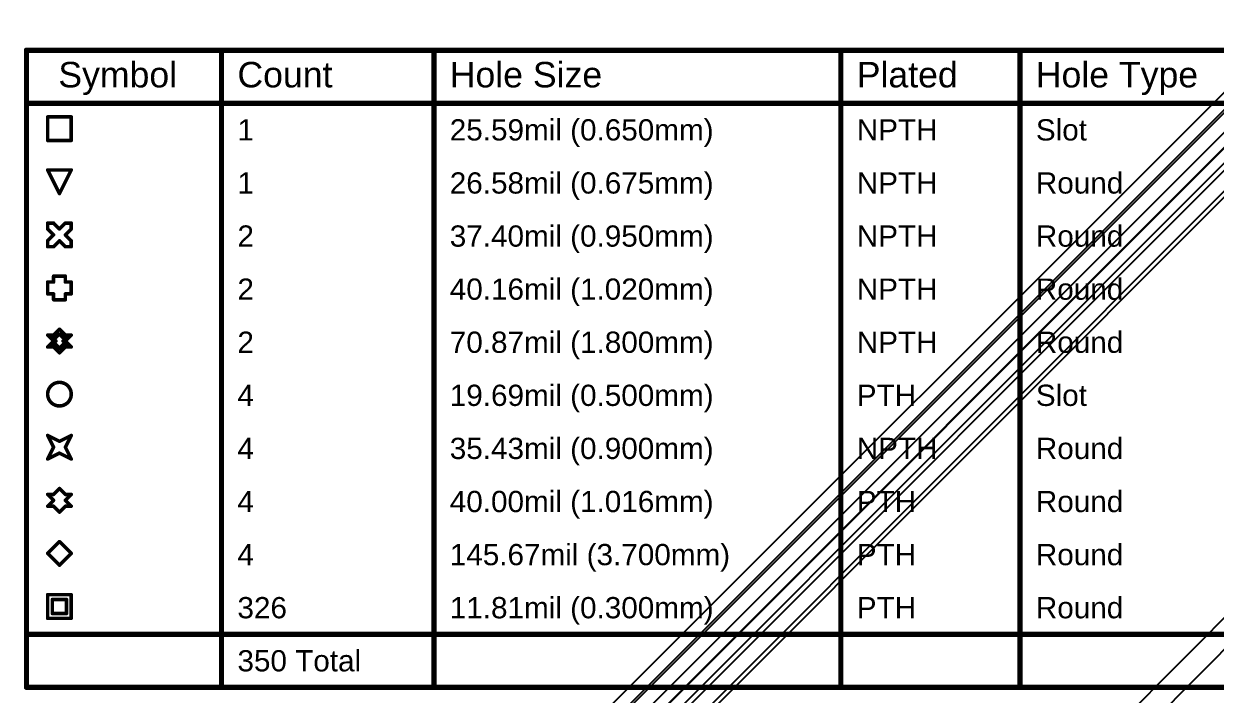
# Model space of a CAD drawing. Header units: inches. Extents: x -11 to 5433, y -4 to 5447.
# Drawn here: x -10.9 to 74.6, y 46.5 to 94.7 of the extents above; entities that cross this region are included whole.
import ezdxf

# ---------------------------------------------------------------- set-up
doc = ezdxf.new("R2010")
doc.units = ezdxf.units.IN
for name, color, linetype in [('Bottom Solder', 6, 'Continuous'), ('Drill Drawing', 1, 'Continuous'), ('Top Solder', 216, 'Continuous')]:
    doc.layers.add(name, color=color, linetype=linetype)
doc.styles.add('Arial', font='', dxfattribs={"height": 0.2})
doc.styles.get('Arial').set_extended_font_data('Arial')

# ---------------------------------------------------------------- blocks, each defined once
blk = doc.blocks.new('WQFN_30_EP_2_5_4_5__B_27')
at = {"layer": 'Bottom Solder'}
for p in [(-0.818, 1.903), (0.684, 1.902), (-1.488, 1.662), (0.95, 1.646), (-1.488, -1.938), (1.031, -1.946), (-0.938, -2.488), (0.684, -2.497)]:
    blk.add_line(p, (-5421.186, -5425.686), dxfattribs=at)
blk = doc.blocks.new('TL3340AF160QG_48')
at = {"layer": 'Top Solder'}
for p in [(-1.71, 0.375), (0.772, 1.953)]:
    blk.add_line(p, (-5443.023, 5441.637), dxfattribs=at)
blk = doc.blocks.new('TL3340AF160QG_B_63')
at = {"layer": 'Bottom Solder'}
for p in [(-0.772, 0.003), (1.526, 0.035)]:
    blk.add_line(p, (5376.179, 5414.845), dxfattribs=at)

msp = doc.modelspace()

# ---------------------------------------------------------------- linework, layer by layer
at = {"layer": 'Drill Drawing'}
for points in [[(-10.757, 92.785, 0.381, 0.381, 0), (331.589, 92.785, 0.381, 0.381, 0)], [(-10.757, 47.065, 0.381, 0.381, 0), (-10.757, 92.785, 0.381, 0.381, 0)], [(3.235, 47.065, 0.381, 0.381, 0), (3.235, 92.785, 0.381, 0.381, 0)], [(18.471, 47.065, 0.381, 0.381, 0), (18.471, 92.785, 0.381, 0.381, 0)], [(47.673, 47.065, 0.381, 0.381, 0), (47.673, 92.785, 0.381, 0.381, 0)], [(60.522, 47.065, 0.381, 0.381, 0), (60.522, 92.785, 0.381, 0.381, 0)], [(-10.757, 88.975, 0.381, 0.381, 0), (331.589, 88.975, 0.381, 0.381, 0)], [(-9.238, 88.001, 0.254, 0.254, 0), (-7.545, 88.001, 0.254, 0.254, 0)], [(-9.238, 86.308, 0.254, 0.254, 0), (-9.238, 88.001, 0.254, 0.254, 0)], [(-7.545, 86.308, 0.254, 0.254, 0), (-7.545, 88.001, 0.254, 0.254, 0)], [(-9.238, 86.308, 0.254, 0.254, 0), (-7.545, 86.308, 0.254, 0.254, 0)], [(-9.238, 84.191, 0.254, 0.254, 0), (-7.545, 84.191, 0.254, 0.254, 0)], [(-9.238, 84.191, 0.254, 0.254, 0), (-8.392, 82.498, 0.254, 0.254, 0)], [(-8.392, 82.498, 0.254, 0.254, 0), (-7.545, 84.191, 0.254, 0.254, 0)], [(-9.238, 79.958, 0.254, 0.254, 0), (-9.238, 80.381, 0.254, 0.254, 0)], [(-9.238, 80.381, 0.254, 0.254, 0), (-8.815, 80.381, 0.254, 0.254, 0)], [(-8.815, 80.381, 0.254, 0.254, 0), (-8.392, 79.958, 0.254, 0.254, 0)], [(-8.392, 79.958, 0.254, 0.254, 0), (-7.968, 80.381, 0.254, 0.254, 0)], [(-7.968, 80.381, 0.254, 0.254, 0), (-7.545, 80.381, 0.254, 0.254, 0)], [(-7.545, 79.958, 0.254, 0.254, 0), (-7.545, 80.381, 0.254, 0.254, 0)], [(-9.238, 79.958, 0.254, 0.254, 0), (-8.815, 79.534, 0.254, 0.254, 0)], [(-9.238, 79.111, 0.254, 0.254, 0), (-8.815, 79.534, 0.254, 0.254, 0)], [(-7.968, 79.534, 0.254, 0.254, 0), (-7.545, 79.958, 0.254, 0.254, 0)], [(-7.968, 79.534, 0.254, 0.254, 0), (-7.545, 79.111, 0.254, 0.254, 0)], [(-9.238, 78.688, 0.254, 0.254, 0), (-9.238, 79.111, 0.254, 0.254, 0)], [(-9.238, 78.688, 0.254, 0.254, 0), (-8.815, 78.688, 0.254, 0.254, 0)], [(-8.815, 78.688, 0.254, 0.254, 0), (-8.392, 79.111, 0.254, 0.254, 0)], [(-8.392, 79.111, 0.254, 0.254, 0), (-7.968, 78.688, 0.254, 0.254, 0)], [(-7.968, 78.688, 0.254, 0.254, 0), (-7.545, 78.688, 0.254, 0.254, 0)], [(-7.545, 78.688, 0.254, 0.254, 0), (-7.545, 79.111, 0.254, 0.254, 0)], [(-9.238, 75.301, 0.254, 0.254, 0), (-9.238, 76.148, 0.254, 0.254, 0)], [(-9.238, 76.148, 0.254, 0.254, 0), (-8.815, 76.148, 0.254, 0.254, 0)], [(-8.815, 76.148, 0.254, 0.254, 0), (-8.815, 76.571, 0.254, 0.254, 0)], [(-8.815, 76.571, 0.254, 0.254, 0), (-7.968, 76.571, 0.254, 0.254, 0)], [(-7.968, 76.148, 0.254, 0.254, 0), (-7.968, 76.571, 0.254, 0.254, 0)], [(-7.968, 76.148, 0.254, 0.254, 0), (-7.545, 76.148, 0.254, 0.254, 0)], [(-7.545, 75.301, 0.254, 0.254, 0), (-7.545, 76.148, 0.254, 0.254, 0)], [(-9.238, 75.301, 0.254, 0.254, 0), (-8.815, 75.301, 0.254, 0.254, 0)], [(-8.815, 74.878, 0.254, 0.254, 0), (-8.815, 75.301, 0.254, 0.254, 0)], [(-7.968, 75.301, 0.254, 0.254, 0), (-7.545, 75.301, 0.254, 0.254, 0)], [(-7.968, 74.878, 0.254, 0.254, 0), (-7.968, 75.301, 0.254, 0.254, 0)], [(-8.815, 74.878, 0.254, 0.254, 0), (-7.968, 74.878, 0.254, 0.254, 0)], [(-8.815, 72.338, 0.254, 0.254, 0), (-8.392, 72.761, 0.254, 0.254, 0)], [(-8.392, 72.761, 0.254, 0.254, 0), (-7.968, 72.338, 0.254, 0.254, 0)], [(-9.238, 72.338, 0.254, 0.254, 0), (-8.815, 71.914, 0.254, 0.254, 0)], [(-9.238, 72.338, 0.254, 0.254, 0), (-8.815, 72.338, 0.254, 0.254, 0)], [(-9.238, 71.491, 0.254, 0.254, 0), (-8.815, 71.914, 0.254, 0.254, 0)], [(-8.9, 72.168, 0.254, 0.254, 0), (-8.646, 71.914, 0.254, 0.254, 0)], [(-8.9, 72.168, 0.254, 0.254, 0), (-8.646, 72.168, 0.254, 0.254, 0)], [(-8.9, 71.66, 0.254, 0.254, 0), (-8.646, 71.914, 0.254, 0.254, 0)], [(-8.646, 72.168, 0.254, 0.254, 0), (-8.392, 72.422, 0.254, 0.254, 0)], [(-8.392, 72.422, 0.254, 0.254, 0), (-8.138, 72.168, 0.254, 0.254, 0)], [(-8.138, 72.168, 0.254, 0.254, 0), (-7.884, 72.168, 0.254, 0.254, 0)], [(-8.138, 71.914, 0.254, 0.254, 0), (-7.884, 72.168, 0.254, 0.254, 0)], [(-8.138, 71.914, 0.254, 0.254, 0), (-7.884, 71.66, 0.254, 0.254, 0)], [(-7.968, 72.338, 0.254, 0.254, 0), (-7.545, 72.338, 0.254, 0.254, 0)], [(-7.968, 71.914, 0.254, 0.254, 0), (-7.545, 72.338, 0.254, 0.254, 0)], [(-7.968, 71.914, 0.254, 0.254, 0), (-7.545, 71.491, 0.254, 0.254, 0)], [(-9.238, 71.491, 0.254, 0.254, 0), (-8.815, 71.491, 0.254, 0.254, 0)], [(-8.9, 71.66, 0.254, 0.254, 0), (-8.646, 71.66, 0.254, 0.254, 0)], [(-8.815, 71.491, 0.254, 0.254, 0), (-8.392, 71.068, 0.254, 0.254, 0)], [(-8.646, 71.66, 0.254, 0.254, 0), (-8.392, 71.406, 0.254, 0.254, 0)], [(-8.392, 71.406, 0.254, 0.254, 0), (-8.138, 71.66, 0.254, 0.254, 0)], [(-8.392, 71.068, 0.254, 0.254, 0), (-7.968, 71.491, 0.254, 0.254, 0)], [(-8.138, 71.66, 0.254, 0.254, 0), (-7.884, 71.66, 0.254, 0.254, 0)], [(-7.968, 71.491, 0.254, 0.254, 0), (-7.545, 71.491, 0.254, 0.254, 0)], [(-9.238, 65.141, 0.254, 0.254, 0), (-8.392, 64.718, 0.254, 0.254, 0)], [(-9.238, 65.141, 0.254, 0.254, 0), (-8.815, 64.294, 0.254, 0.254, 0)], [(-8.392, 64.718, 0.254, 0.254, 0), (-7.545, 65.141, 0.254, 0.254, 0)], [(-7.968, 64.294, 0.254, 0.254, 0), (-7.545, 65.141, 0.254, 0.254, 0)], [(-9.238, 63.448, 0.254, 0.254, 0), (-8.815, 64.294, 0.254, 0.254, 0)], [(-7.968, 64.294, 0.254, 0.254, 0), (-7.545, 63.448, 0.254, 0.254, 0)], [(-9.238, 63.448, 0.254, 0.254, 0), (-8.392, 63.871, 0.254, 0.254, 0)], [(-8.392, 63.871, 0.254, 0.254, 0), (-7.545, 63.448, 0.254, 0.254, 0)], [(-9.238, 60.908, 0.254, 0.254, 0), (-8.815, 60.484, 0.254, 0.254, 0)], [(-9.238, 60.908, 0.254, 0.254, 0), (-8.815, 60.908, 0.254, 0.254, 0)], [(-8.815, 60.908, 0.254, 0.254, 0), (-8.392, 61.331, 0.254, 0.254, 0)], [(-8.392, 61.331, 0.254, 0.254, 0), (-7.968, 60.908, 0.254, 0.254, 0)], [(-7.968, 60.908, 0.254, 0.254, 0), (-7.545, 60.908, 0.254, 0.254, 0)], [(-7.968, 60.484, 0.254, 0.254, 0), (-7.545, 60.908, 0.254, 0.254, 0)], [(-9.238, 60.061, 0.254, 0.254, 0), (-8.815, 60.484, 0.254, 0.254, 0)], [(-9.238, 60.061, 0.254, 0.254, 0), (-8.815, 60.061, 0.254, 0.254, 0)], [(-8.815, 60.061, 0.254, 0.254, 0), (-8.392, 59.638, 0.254, 0.254, 0)], [(-8.392, 59.638, 0.254, 0.254, 0), (-7.968, 60.061, 0.254, 0.254, 0)], [(-7.968, 60.484, 0.254, 0.254, 0), (-7.545, 60.061, 0.254, 0.254, 0)], [(-7.968, 60.061, 0.254, 0.254, 0), (-7.545, 60.061, 0.254, 0.254, 0)], [(-9.238, 56.674, 0.254, 0.254, 0), (-8.392, 57.521, 0.254, 0.254, 0)], [(-8.392, 57.521, 0.254, 0.254, 0), (-7.545, 56.674, 0.254, 0.254, 0)], [(-9.238, 56.674, 0.254, 0.254, 0), (-8.392, 55.828, 0.254, 0.254, 0)], [(-8.392, 55.828, 0.254, 0.254, 0), (-7.545, 56.674, 0.254, 0.254, 0)], [(-9.238, 53.711, 0.254, 0.254, 0), (-7.545, 53.711, 0.254, 0.254, 0)], [(-9.238, 52.018, 0.254, 0.254, 0), (-9.238, 53.711, 0.254, 0.254, 0)], [(-8.9, 53.372, 0.254, 0.254, 0), (-7.884, 53.372, 0.254, 0.254, 0)], [(-8.9, 52.356, 0.254, 0.254, 0), (-8.9, 53.372, 0.254, 0.254, 0)], [(-7.884, 52.356, 0.254, 0.254, 0), (-7.884, 53.372, 0.254, 0.254, 0)], [(-7.545, 52.018, 0.254, 0.254, 0), (-7.545, 53.711, 0.254, 0.254, 0)], [(-8.9, 52.356, 0.254, 0.254, 0), (-7.884, 52.356, 0.254, 0.254, 0)], [(-9.238, 52.018, 0.254, 0.254, 0), (-7.545, 52.018, 0.254, 0.254, 0)], [(-10.757, 50.875, 0.381, 0.381, 0), (331.589, 50.875, 0.381, 0.381, 0)], [(-10.757, 47.065, 0.381, 0.381, 0), (331.589, 47.065, 0.381, 0.381, 0)]]:
    msp.add_lwpolyline(points, format="xyseb", dxfattribs=at)
for points in [[(-10.852, 92.785, 0.191, 0.191, 1), (-10.662, 92.785, 0.191, 0.191, 1)], [(-10.852, 92.785, 0.191, 0.191, 1), (-10.662, 92.785, 0.191, 0.191, 1)], [(3.14, 92.785, 0.191, 0.191, 1), (3.331, 92.785, 0.191, 0.191, 1)], [(18.376, 92.785, 0.191, 0.191, 1), (18.567, 92.785, 0.191, 0.191, 1)], [(47.578, 92.785, 0.191, 0.191, 1), (47.768, 92.785, 0.191, 0.191, 1)], [(60.427, 92.785, 0.191, 0.191, 1), (60.617, 92.785, 0.191, 0.191, 1)], [(-10.852, 88.975, 0.191, 0.191, 1), (-10.662, 88.975, 0.191, 0.191, 1)], [(-9.302, 88.001, 0.127, 0.127, 1), (-9.175, 88.001, 0.127, 0.127, 1)], [(-9.302, 88.001, 0.127, 0.127, 1), (-9.175, 88.001, 0.127, 0.127, 1)], [(-7.608, 88.001, 0.127, 0.127, 1), (-7.481, 88.001, 0.127, 0.127, 1)], [(-7.608, 88.001, 0.127, 0.127, 1), (-7.481, 88.001, 0.127, 0.127, 1)], [(-9.302, 86.308, 0.127, 0.127, 1), (-9.175, 86.308, 0.127, 0.127, 1)], [(-9.302, 86.308, 0.127, 0.127, 1), (-9.175, 86.308, 0.127, 0.127, 1)], [(-7.608, 86.308, 0.127, 0.127, 1), (-7.481, 86.308, 0.127, 0.127, 1)], [(-7.608, 86.308, 0.127, 0.127, 1), (-7.481, 86.308, 0.127, 0.127, 1)], [(-9.302, 84.191, 0.127, 0.127, 1), (-9.175, 84.191, 0.127, 0.127, 1)], [(-9.302, 84.191, 0.127, 0.127, 1), (-9.175, 84.191, 0.127, 0.127, 1)], [(-7.608, 84.191, 0.127, 0.127, 1), (-7.481, 84.191, 0.127, 0.127, 1)], [(-7.608, 84.191, 0.127, 0.127, 1), (-7.481, 84.191, 0.127, 0.127, 1)], [(-8.455, 82.498, 0.127, 0.127, 1), (-8.328, 82.498, 0.127, 0.127, 1)], [(-8.455, 82.498, 0.127, 0.127, 1), (-8.328, 82.498, 0.127, 0.127, 1)], [(-9.302, 80.381, 0.127, 0.127, 1), (-9.175, 80.381, 0.127, 0.127, 1)], [(-9.302, 80.381, 0.127, 0.127, 1), (-9.175, 80.381, 0.127, 0.127, 1)], [(-8.878, 80.381, 0.127, 0.127, 1), (-8.751, 80.381, 0.127, 0.127, 1)], [(-8.878, 80.381, 0.127, 0.127, 1), (-8.751, 80.381, 0.127, 0.127, 1)], [(-8.032, 80.381, 0.127, 0.127, 1), (-7.905, 80.381, 0.127, 0.127, 1)], [(-8.032, 80.381, 0.127, 0.127, 1), (-7.905, 80.381, 0.127, 0.127, 1)], [(-7.608, 80.381, 0.127, 0.127, 1), (-7.481, 80.381, 0.127, 0.127, 1)], [(-7.608, 80.381, 0.127, 0.127, 1), (-7.481, 80.381, 0.127, 0.127, 1)], [(-9.302, 79.958, 0.127, 0.127, 1), (-9.175, 79.958, 0.127, 0.127, 1)], [(-9.302, 79.958, 0.127, 0.127, 1), (-9.175, 79.958, 0.127, 0.127, 1)], [(-8.878, 79.534, 0.127, 0.127, 1), (-8.751, 79.534, 0.127, 0.127, 1)], [(-8.878, 79.534, 0.127, 0.127, 1), (-8.751, 79.534, 0.127, 0.127, 1)], [(-8.455, 79.958, 0.127, 0.127, 1), (-8.328, 79.958, 0.127, 0.127, 1)], [(-8.455, 79.958, 0.127, 0.127, 1), (-8.328, 79.958, 0.127, 0.127, 1)], [(-8.032, 79.534, 0.127, 0.127, 1), (-7.905, 79.534, 0.127, 0.127, 1)], [(-8.032, 79.534, 0.127, 0.127, 1), (-7.905, 79.534, 0.127, 0.127, 1)], [(-7.608, 79.958, 0.127, 0.127, 1), (-7.481, 79.958, 0.127, 0.127, 1)], [(-7.608, 79.958, 0.127, 0.127, 1), (-7.481, 79.958, 0.127, 0.127, 1)], [(-9.302, 79.111, 0.127, 0.127, 1), (-9.175, 79.111, 0.127, 0.127, 1)], [(-9.302, 79.111, 0.127, 0.127, 1), (-9.175, 79.111, 0.127, 0.127, 1)], [(-9.302, 78.688, 0.127, 0.127, 1), (-9.175, 78.688, 0.127, 0.127, 1)], [(-9.302, 78.688, 0.127, 0.127, 1), (-9.175, 78.688, 0.127, 0.127, 1)], [(-8.878, 78.688, 0.127, 0.127, 1), (-8.751, 78.688, 0.127, 0.127, 1)], [(-8.878, 78.688, 0.127, 0.127, 1), (-8.751, 78.688, 0.127, 0.127, 1)], [(-8.455, 79.111, 0.127, 0.127, 1), (-8.328, 79.111, 0.127, 0.127, 1)], [(-8.455, 79.111, 0.127, 0.127, 1), (-8.328, 79.111, 0.127, 0.127, 1)], [(-8.032, 78.688, 0.127, 0.127, 1), (-7.905, 78.688, 0.127, 0.127, 1)], [(-8.032, 78.688, 0.127, 0.127, 1), (-7.905, 78.688, 0.127, 0.127, 1)], [(-7.608, 79.111, 0.127, 0.127, 1), (-7.481, 79.111, 0.127, 0.127, 1)], [(-7.608, 79.111, 0.127, 0.127, 1), (-7.481, 79.111, 0.127, 0.127, 1)], [(-7.608, 78.688, 0.127, 0.127, 1), (-7.481, 78.688, 0.127, 0.127, 1)], [(-7.608, 78.688, 0.127, 0.127, 1), (-7.481, 78.688, 0.127, 0.127, 1)], [(-9.302, 76.148, 0.127, 0.127, 1), (-9.175, 76.148, 0.127, 0.127, 1)], [(-9.302, 76.148, 0.127, 0.127, 1), (-9.175, 76.148, 0.127, 0.127, 1)], [(-8.878, 76.571, 0.127, 0.127, 1), (-8.751, 76.571, 0.127, 0.127, 1)], [(-8.878, 76.571, 0.127, 0.127, 1), (-8.751, 76.571, 0.127, 0.127, 1)], [(-8.878, 76.148, 0.127, 0.127, 1), (-8.751, 76.148, 0.127, 0.127, 1)], [(-8.878, 76.148, 0.127, 0.127, 1), (-8.751, 76.148, 0.127, 0.127, 1)], [(-8.032, 76.571, 0.127, 0.127, 1), (-7.905, 76.571, 0.127, 0.127, 1)], [(-8.032, 76.571, 0.127, 0.127, 1), (-7.905, 76.571, 0.127, 0.127, 1)], [(-8.032, 76.148, 0.127, 0.127, 1), (-7.905, 76.148, 0.127, 0.127, 1)], [(-8.032, 76.148, 0.127, 0.127, 1), (-7.905, 76.148, 0.127, 0.127, 1)], [(-7.608, 76.148, 0.127, 0.127, 1), (-7.481, 76.148, 0.127, 0.127, 1)], [(-7.608, 76.148, 0.127, 0.127, 1), (-7.481, 76.148, 0.127, 0.127, 1)], [(-9.302, 75.301, 0.127, 0.127, 1), (-9.175, 75.301, 0.127, 0.127, 1)], [(-9.302, 75.301, 0.127, 0.127, 1), (-9.175, 75.301, 0.127, 0.127, 1)], [(-8.878, 75.301, 0.127, 0.127, 1), (-8.751, 75.301, 0.127, 0.127, 1)], [(-8.878, 75.301, 0.127, 0.127, 1), (-8.751, 75.301, 0.127, 0.127, 1)], [(-8.032, 75.301, 0.127, 0.127, 1), (-7.905, 75.301, 0.127, 0.127, 1)], [(-8.032, 75.301, 0.127, 0.127, 1), (-7.905, 75.301, 0.127, 0.127, 1)], [(-7.608, 75.301, 0.127, 0.127, 1), (-7.481, 75.301, 0.127, 0.127, 1)], [(-7.608, 75.301, 0.127, 0.127, 1), (-7.481, 75.301, 0.127, 0.127, 1)], [(-8.878, 74.878, 0.127, 0.127, 1), (-8.751, 74.878, 0.127, 0.127, 1)], [(-8.878, 74.878, 0.127, 0.127, 1), (-8.751, 74.878, 0.127, 0.127, 1)], [(-8.032, 74.878, 0.127, 0.127, 1), (-7.905, 74.878, 0.127, 0.127, 1)], [(-8.032, 74.878, 0.127, 0.127, 1), (-7.905, 74.878, 0.127, 0.127, 1)], [(-8.455, 72.761, 0.127, 0.127, 1), (-8.328, 72.761, 0.127, 0.127, 1)], [(-8.455, 72.761, 0.127, 0.127, 1), (-8.328, 72.761, 0.127, 0.127, 1)], [(-9.302, 72.338, 0.127, 0.127, 1), (-9.175, 72.338, 0.127, 0.127, 1)], [(-9.302, 72.338, 0.127, 0.127, 1), (-9.175, 72.338, 0.127, 0.127, 1)], [(-8.963, 72.168, 0.127, 0.127, 1), (-8.836, 72.168, 0.127, 0.127, 1)], [(-8.963, 72.168, 0.127, 0.127, 1), (-8.836, 72.168, 0.127, 0.127, 1)], [(-8.878, 72.338, 0.127, 0.127, 1), (-8.751, 72.338, 0.127, 0.127, 1)], [(-8.878, 72.338, 0.127, 0.127, 1), (-8.751, 72.338, 0.127, 0.127, 1)], [(-8.878, 71.914, 0.127, 0.127, 1), (-8.751, 71.914, 0.127, 0.127, 1)], [(-8.878, 71.914, 0.127, 0.127, 1), (-8.751, 71.914, 0.127, 0.127, 1)], [(-8.709, 72.168, 0.127, 0.127, 1), (-8.582, 72.168, 0.127, 0.127, 1)], [(-8.709, 72.168, 0.127, 0.127, 1), (-8.582, 72.168, 0.127, 0.127, 1)], [(-8.709, 71.914, 0.127, 0.127, 1), (-8.582, 71.914, 0.127, 0.127, 1)], [(-8.709, 71.914, 0.127, 0.127, 1), (-8.582, 71.914, 0.127, 0.127, 1)], [(-8.455, 72.422, 0.127, 0.127, 1), (-8.328, 72.422, 0.127, 0.127, 1)], [(-8.455, 72.422, 0.127, 0.127, 1), (-8.328, 72.422, 0.127, 0.127, 1)], [(-8.201, 72.168, 0.127, 0.127, 1), (-8.074, 72.168, 0.127, 0.127, 1)], [(-8.201, 72.168, 0.127, 0.127, 1), (-8.074, 72.168, 0.127, 0.127, 1)], [(-8.201, 71.914, 0.127, 0.127, 1), (-8.074, 71.914, 0.127, 0.127, 1)], [(-8.201, 71.914, 0.127, 0.127, 1), (-8.074, 71.914, 0.127, 0.127, 1)], [(-8.032, 72.338, 0.127, 0.127, 1), (-7.905, 72.338, 0.127, 0.127, 1)], [(-8.032, 72.338, 0.127, 0.127, 1), (-7.905, 72.338, 0.127, 0.127, 1)], [(-8.032, 71.914, 0.127, 0.127, 1), (-7.905, 71.914, 0.127, 0.127, 1)], [(-8.032, 71.914, 0.127, 0.127, 1), (-7.905, 71.914, 0.127, 0.127, 1)], [(-7.947, 72.168, 0.127, 0.127, 1), (-7.82, 72.168, 0.127, 0.127, 1)], [(-7.947, 72.168, 0.127, 0.127, 1), (-7.82, 72.168, 0.127, 0.127, 1)], [(-7.608, 72.338, 0.127, 0.127, 1), (-7.481, 72.338, 0.127, 0.127, 1)], [(-7.608, 72.338, 0.127, 0.127, 1), (-7.481, 72.338, 0.127, 0.127, 1)], [(-9.302, 71.491, 0.127, 0.127, 1), (-9.175, 71.491, 0.127, 0.127, 1)], [(-9.302, 71.491, 0.127, 0.127, 1), (-9.175, 71.491, 0.127, 0.127, 1)], [(-8.963, 71.66, 0.127, 0.127, 1), (-8.836, 71.66, 0.127, 0.127, 1)], [(-8.963, 71.66, 0.127, 0.127, 1), (-8.836, 71.66, 0.127, 0.127, 1)], [(-8.878, 71.491, 0.127, 0.127, 1), (-8.751, 71.491, 0.127, 0.127, 1)], [(-8.878, 71.491, 0.127, 0.127, 1), (-8.751, 71.491, 0.127, 0.127, 1)], [(-8.709, 71.66, 0.127, 0.127, 1), (-8.582, 71.66, 0.127, 0.127, 1)], [(-8.709, 71.66, 0.127, 0.127, 1), (-8.582, 71.66, 0.127, 0.127, 1)], [(-8.455, 71.406, 0.127, 0.127, 1), (-8.328, 71.406, 0.127, 0.127, 1)], [(-8.455, 71.406, 0.127, 0.127, 1), (-8.328, 71.406, 0.127, 0.127, 1)], [(-8.455, 71.068, 0.127, 0.127, 1), (-8.328, 71.068, 0.127, 0.127, 1)], [(-8.455, 71.068, 0.127, 0.127, 1), (-8.328, 71.068, 0.127, 0.127, 1)], [(-8.201, 71.66, 0.127, 0.127, 1), (-8.074, 71.66, 0.127, 0.127, 1)], [(-8.201, 71.66, 0.127, 0.127, 1), (-8.074, 71.66, 0.127, 0.127, 1)], [(-8.032, 71.491, 0.127, 0.127, 1), (-7.905, 71.491, 0.127, 0.127, 1)], [(-8.032, 71.491, 0.127, 0.127, 1), (-7.905, 71.491, 0.127, 0.127, 1)], [(-7.947, 71.66, 0.127, 0.127, 1), (-7.82, 71.66, 0.127, 0.127, 1)], [(-7.947, 71.66, 0.127, 0.127, 1), (-7.82, 71.66, 0.127, 0.127, 1)], [(-7.608, 71.491, 0.127, 0.127, 1), (-7.481, 71.491, 0.127, 0.127, 1)], [(-7.608, 71.491, 0.127, 0.127, 1), (-7.481, 71.491, 0.127, 0.127, 1)], [(-7.545, 68.104, 0.254, 0.254, 1), (-9.238, 68.104, 0.254, 0.254, 1)], [(-9.302, 68.104, 0.127, 0.127, 1), (-9.175, 68.104, 0.127, 0.127, 1)], [(-7.608, 68.104, 0.127, 0.127, 1), (-7.481, 68.104, 0.127, 0.127, 1)], [(-9.302, 65.141, 0.127, 0.127, 1), (-9.175, 65.141, 0.127, 0.127, 1)], [(-9.302, 65.141, 0.127, 0.127, 1), (-9.175, 65.141, 0.127, 0.127, 1)], [(-7.608, 65.141, 0.127, 0.127, 1), (-7.481, 65.141, 0.127, 0.127, 1)], [(-7.608, 65.141, 0.127, 0.127, 1), (-7.481, 65.141, 0.127, 0.127, 1)], [(-8.878, 64.294, 0.127, 0.127, 1), (-8.751, 64.294, 0.127, 0.127, 1)], [(-8.878, 64.294, 0.127, 0.127, 1), (-8.751, 64.294, 0.127, 0.127, 1)], [(-8.455, 64.718, 0.127, 0.127, 1), (-8.328, 64.718, 0.127, 0.127, 1)], [(-8.455, 64.718, 0.127, 0.127, 1), (-8.328, 64.718, 0.127, 0.127, 1)], [(-8.032, 64.294, 0.127, 0.127, 1), (-7.905, 64.294, 0.127, 0.127, 1)], [(-8.032, 64.294, 0.127, 0.127, 1), (-7.905, 64.294, 0.127, 0.127, 1)], [(-9.302, 63.448, 0.127, 0.127, 1), (-9.175, 63.448, 0.127, 0.127, 1)], [(-9.302, 63.448, 0.127, 0.127, 1), (-9.175, 63.448, 0.127, 0.127, 1)], [(-8.455, 63.871, 0.127, 0.127, 1), (-8.328, 63.871, 0.127, 0.127, 1)], [(-8.455, 63.871, 0.127, 0.127, 1), (-8.328, 63.871, 0.127, 0.127, 1)], [(-7.608, 63.448, 0.127, 0.127, 1), (-7.481, 63.448, 0.127, 0.127, 1)], [(-7.608, 63.448, 0.127, 0.127, 1), (-7.481, 63.448, 0.127, 0.127, 1)], [(-9.302, 60.908, 0.127, 0.127, 1), (-9.175, 60.908, 0.127, 0.127, 1)], [(-9.302, 60.908, 0.127, 0.127, 1), (-9.175, 60.908, 0.127, 0.127, 1)], [(-8.878, 60.908, 0.127, 0.127, 1), (-8.751, 60.908, 0.127, 0.127, 1)], [(-8.878, 60.908, 0.127, 0.127, 1), (-8.751, 60.908, 0.127, 0.127, 1)], [(-8.455, 61.331, 0.127, 0.127, 1), (-8.328, 61.331, 0.127, 0.127, 1)], [(-8.455, 61.331, 0.127, 0.127, 1), (-8.328, 61.331, 0.127, 0.127, 1)], [(-8.032, 60.908, 0.127, 0.127, 1), (-7.905, 60.908, 0.127, 0.127, 1)], [(-8.032, 60.908, 0.127, 0.127, 1), (-7.905, 60.908, 0.127, 0.127, 1)], [(-7.608, 60.908, 0.127, 0.127, 1), (-7.481, 60.908, 0.127, 0.127, 1)], [(-7.608, 60.908, 0.127, 0.127, 1), (-7.481, 60.908, 0.127, 0.127, 1)], [(-9.302, 60.061, 0.127, 0.127, 1), (-9.175, 60.061, 0.127, 0.127, 1)], [(-9.302, 60.061, 0.127, 0.127, 1), (-9.175, 60.061, 0.127, 0.127, 1)], [(-8.878, 60.484, 0.127, 0.127, 1), (-8.751, 60.484, 0.127, 0.127, 1)], [(-8.878, 60.484, 0.127, 0.127, 1), (-8.751, 60.484, 0.127, 0.127, 1)], [(-8.878, 60.061, 0.127, 0.127, 1), (-8.751, 60.061, 0.127, 0.127, 1)], [(-8.878, 60.061, 0.127, 0.127, 1), (-8.751, 60.061, 0.127, 0.127, 1)], [(-8.032, 60.484, 0.127, 0.127, 1), (-7.905, 60.484, 0.127, 0.127, 1)], [(-8.032, 60.484, 0.127, 0.127, 1), (-7.905, 60.484, 0.127, 0.127, 1)], [(-8.032, 60.061, 0.127, 0.127, 1), (-7.905, 60.061, 0.127, 0.127, 1)], [(-8.032, 60.061, 0.127, 0.127, 1), (-7.905, 60.061, 0.127, 0.127, 1)], [(-7.608, 60.061, 0.127, 0.127, 1), (-7.481, 60.061, 0.127, 0.127, 1)], [(-7.608, 60.061, 0.127, 0.127, 1), (-7.481, 60.061, 0.127, 0.127, 1)], [(-8.455, 59.638, 0.127, 0.127, 1), (-8.328, 59.638, 0.127, 0.127, 1)], [(-8.455, 59.638, 0.127, 0.127, 1), (-8.328, 59.638, 0.127, 0.127, 1)], [(-8.455, 57.521, 0.127, 0.127, 1), (-8.328, 57.521, 0.127, 0.127, 1)], [(-8.455, 57.521, 0.127, 0.127, 1), (-8.328, 57.521, 0.127, 0.127, 1)], [(-9.302, 56.674, 0.127, 0.127, 1), (-9.175, 56.674, 0.127, 0.127, 1)], [(-9.302, 56.674, 0.127, 0.127, 1), (-9.175, 56.674, 0.127, 0.127, 1)], [(-7.608, 56.674, 0.127, 0.127, 1), (-7.481, 56.674, 0.127, 0.127, 1)], [(-7.608, 56.674, 0.127, 0.127, 1), (-7.481, 56.674, 0.127, 0.127, 1)], [(-8.455, 55.828, 0.127, 0.127, 1), (-8.328, 55.828, 0.127, 0.127, 1)], [(-8.455, 55.828, 0.127, 0.127, 1), (-8.328, 55.828, 0.127, 0.127, 1)], [(-9.302, 53.711, 0.127, 0.127, 1), (-9.175, 53.711, 0.127, 0.127, 1)], [(-9.302, 53.711, 0.127, 0.127, 1), (-9.175, 53.711, 0.127, 0.127, 1)], [(-8.963, 53.372, 0.127, 0.127, 1), (-8.836, 53.372, 0.127, 0.127, 1)], [(-8.963, 53.372, 0.127, 0.127, 1), (-8.836, 53.372, 0.127, 0.127, 1)], [(-7.947, 53.372, 0.127, 0.127, 1), (-7.82, 53.372, 0.127, 0.127, 1)], [(-7.947, 53.372, 0.127, 0.127, 1), (-7.82, 53.372, 0.127, 0.127, 1)], [(-7.608, 53.711, 0.127, 0.127, 1), (-7.481, 53.711, 0.127, 0.127, 1)], [(-7.608, 53.711, 0.127, 0.127, 1), (-7.481, 53.711, 0.127, 0.127, 1)], [(-8.963, 52.356, 0.127, 0.127, 1), (-8.836, 52.356, 0.127, 0.127, 1)], [(-8.963, 52.356, 0.127, 0.127, 1), (-8.836, 52.356, 0.127, 0.127, 1)], [(-7.947, 52.356, 0.127, 0.127, 1), (-7.82, 52.356, 0.127, 0.127, 1)], [(-7.947, 52.356, 0.127, 0.127, 1), (-7.82, 52.356, 0.127, 0.127, 1)], [(-9.302, 52.018, 0.127, 0.127, 1), (-9.175, 52.018, 0.127, 0.127, 1)], [(-9.302, 52.018, 0.127, 0.127, 1), (-9.175, 52.018, 0.127, 0.127, 1)], [(-7.608, 52.018, 0.127, 0.127, 1), (-7.481, 52.018, 0.127, 0.127, 1)], [(-7.608, 52.018, 0.127, 0.127, 1), (-7.481, 52.018, 0.127, 0.127, 1)], [(-10.852, 50.875, 0.191, 0.191, 1), (-10.662, 50.875, 0.191, 0.191, 1)], [(-10.852, 47.065, 0.191, 0.191, 1), (-10.662, 47.065, 0.191, 0.191, 1)], [(-10.852, 47.065, 0.191, 0.191, 1), (-10.662, 47.065, 0.191, 0.191, 1)], [(3.14, 47.065, 0.191, 0.191, 1), (3.331, 47.065, 0.191, 0.191, 1)], [(18.376, 47.065, 0.191, 0.191, 1), (18.567, 47.065, 0.191, 0.191, 1)], [(47.578, 47.065, 0.191, 0.191, 1), (47.768, 47.065, 0.191, 0.191, 1)], [(60.427, 47.065, 0.191, 0.191, 1), (60.617, 47.065, 0.191, 0.191, 1)]]:
    msp.add_lwpolyline(points, format="xyseb", close=True, dxfattribs=at)

# ---------------------------------------------------------------- block references
for name, p, rotation in [('TL3340AF160QG_48', (-8.785, 4.47), 270), ('WQFN_30_EP_2_5_4_5__B_27', (11.666, 21.807), 180)]:
    msp.add_blockref(name, p, dxfattribs=dict(rotation=rotation))
msp.add_blockref('TL3340AF160QG_B_63', (56.673, 32.648))

# ---------------------------------------------------------------- texts
at = {"layer": 'Drill Drawing', "style": 'Arial'}
for s, height, p in [('Symbol', 1.8288, (-8.471, 90.118)), ('Count', 1.8288, (4.378, 90.118)), ('Hole Size', 1.8288, (19.614, 90.118)), ('Plated', 1.8288, (48.816, 90.118)), ('Hole Type', 1.8288, (61.665, 90.118)), ('1', 1.524, (4.378, 86.308)), ('25.59mil (0.650mm)', 1.524, (19.614, 86.308)), ('NPTH', 1.524, (48.816, 86.308)), ('Slot', 1.524, (61.665, 86.308)), ('1', 1.524, (4.378, 82.498)), ('26.58mil (0.675mm)', 1.524, (19.614, 82.498)), ('NPTH', 1.524, (48.816, 82.498)), ('Round', 1.524, (61.665, 82.498)), ('2', 1.524, (4.378, 78.688)), ('37.40mil (0.950mm)', 1.524, (19.614, 78.688)), ('NPTH', 1.524, (48.816, 78.688)), ('Round', 1.524, (61.665, 78.688)), ('2', 1.524, (4.378, 74.878)), ('40.16mil (1.020mm)', 1.524, (19.614, 74.878)), ('NPTH', 1.524, (48.816, 74.878)), ('Round', 1.524, (61.665, 74.878)), ('2', 1.524, (4.378, 71.068)), ('70.87mil (1.800mm)', 1.524, (19.614, 71.068)), ('NPTH', 1.524, (48.816, 71.068)), ('Round', 1.524, (61.665, 71.068)), ('4', 1.524, (4.378, 67.258)), ('19.69mil (0.500mm)', 1.524, (19.614, 67.258)), ('PTH', 1.524, (48.816, 67.258)), ('Slot', 1.524, (61.665, 67.258)), ('35.43mil (0.900mm)', 1.524, (19.614, 63.448)), ('Round', 1.524, (61.665, 63.448)), ('4', 1.524, (4.378, 63.448)), ('NPTH', 1.524, (48.816, 63.448)), ('4', 1.524, (4.378, 59.638)), ('40.00mil (1.016mm)', 1.524, (19.614, 59.638)), ('PTH', 1.524, (48.816, 59.638)), ('Round', 1.524, (61.665, 59.638)), ('4', 1.524, (4.378, 55.828)), ('145.67mil (3.700mm)', 1.524, (19.614, 55.828)), ('PTH', 1.524, (48.816, 55.828)), ('Round', 1.524, (61.665, 55.828)), ('326', 1.524, (4.378, 52.018)), ('11.81mil (0.300mm)', 1.524, (19.614, 52.018)), ('PTH', 1.524, (48.816, 52.018)), ('Round', 1.524, (61.665, 52.018)), ('350 Total', 1.524, (4.378, 48.208))]:
    msp.add_text(s, height=height, dxfattribs=at).set_placement(p)

doc.saveas('drawing.dxf')
